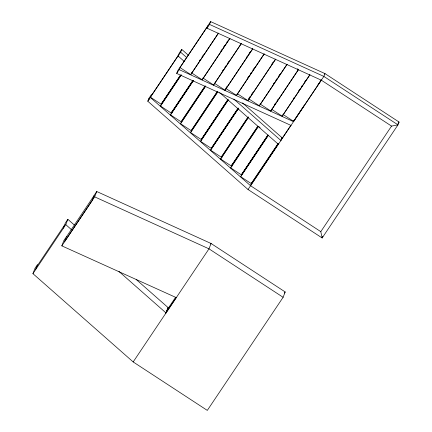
<?xml version="1.0" encoding="UTF-8"?>
<svg xmlns="http://www.w3.org/2000/svg" width="432" height="432" viewBox="0 0 432 432"><rect width="100%" height="100%" fill="white"/><g stroke="black" fill="none" stroke-linecap="round" stroke-linejoin="round"><path stroke-width="0.65" d="M165.753 313.238L176.234 297.599L61.814 245.857L63.887 240.516L66.42 236.736L64.444 241.828L92.232 200.372L94.208 195.28L96.736 191.506L211.059 243.491L285.185 291.951L283.111 297.297L207.301 410.4L133.175 361.94L32.935 273.656L35.003 268.31L37.535 264.535L35.559 269.627M63.347 228.172L65.324 223.079L67.856 219.305L74.434 225.099M32.935 273.656L65.783 224.645L67.856 219.305M61.814 245.857L94.667 196.852L96.736 191.506M147.793 101.228L148.889 98.404L151.421 94.63L150.325 97.454L147.793 101.228L248.038 189.513L322.159 237.973L397.975 124.87L399.065 122.045L324.945 73.586L210.622 21.6L208.094 25.375L206.998 28.199L321.322 80.185L391.543 126.095L397.975 124.87L323.849 76.41L209.525 24.424L206.998 28.199M184.189 61.349L178.114 55.998L179.21 53.174L181.737 49.399L188.32 55.193M178.114 55.998L180.646 52.223L181.737 49.399M192.958 80.552L171.175 113.044L160.45 106.029L181.294 74.714M178.211 55.744L150.422 97.2L161.152 104.215L180.5 75.141M176.677 73.429L177.773 70.61L180.306 66.83L179.21 69.655L176.677 73.429L291.001 125.42M205.232 86.017L181.202 121.873L170.473 114.858L193.196 80.741M171.175 113.044L192.775 80.606M209.525 24.424L210.622 21.6M207.797 26.131L180.009 67.586L190.739 74.601L218.349 33.199M217.134 92.043L191.225 130.702L180.495 123.687L205.475 86.206M181.202 121.873L181.397 121.37M191.441 72.787L202.171 79.801L229.781 38.399M227.912 99.754L201.247 139.531L190.523 132.516L217.755 91.676M191.225 130.702L217.328 91.541M202.873 77.987L213.602 85.001L241.213 43.6M238.313 108.022L211.275 148.36L200.545 141.345L228.155 99.943M201.247 139.531L227.729 99.808M214.31 83.187L225.034 90.202L252.644 48.8M247.957 117.412L221.297 157.189L210.568 150.174L238.178 108.772M211.275 148.36L237.757 108.637M225.742 88.382L236.466 95.396L264.076 53.995M133.272 361.692L133.175 361.94L208.985 248.837L211.059 243.491L210.746 243.967M220.595 159.003L248.578 117.04L220.595 159.003L231.32 166.018L257.985 126.241M221.297 157.189L247.779 117.466M237.173 93.582L247.898 100.597L275.508 59.195M136.204 279.499L168.097 307.589L166.023 312.935L118.94 271.463M268.007 135.07L241.348 174.847L230.618 167.832L258.228 126.43M231.32 166.018L231.52 165.51M248.605 98.782L259.335 105.797L286.94 64.395M278.03 143.894L251.37 183.67L240.64 176.661L268.25 135.259M241.348 174.847L267.829 135.124M260.037 103.982L270.767 110.992L298.372 69.595M322.817 236.282L322.159 237.973L320.792 231.649L250.571 185.738L251.662 182.914M271.469 109.177L282.199 116.192L309.803 74.79M242.492 102.902L281.983 137.684L280.886 140.508L233.804 99.041M294.187 119.95L293.533 121.646L179.21 69.655M36.736 266.603L64.519 225.148M150.617 96.698L178.405 55.242M66.323 236.99L94.111 195.534M180.209 67.084L207.992 25.628M161.152 104.215L180.679 75.082M160.45 106.029L181.1 75.217M199.33 61.025L200.453 59.341M201.96 57.1L203.461 54.859M190.739 74.601L218.527 33.145M170.473 114.858L193.379 80.687M220.898 51.095L222.026 49.415M223.528 47.174L224.656 45.495M226.908 42.131L227.659 41.013M202.171 79.801L229.959 38.345M181.769 120.809L205.054 86.076M180.495 123.687L205.654 86.152M222.194 71.42L223.322 69.741M224.824 67.5L225.947 65.821M227.448 63.58L228.955 61.339M213.602 85.001L241.391 43.546M190.523 132.516L217.933 91.622M226.114 87.826L227.243 86.141M246.391 57.569L247.52 55.89M249.021 53.649L250.15 51.97M225.034 90.202L252.823 48.74M200.545 141.345L228.334 99.889M247.687 77.895L248.81 76.216M250.317 73.975L251.44 72.295M252.941 70.054L254.448 67.813M236.466 95.396L264.254 53.941M210.568 150.174L238.356 108.718M248.978 98.221L250.106 96.541M251.608 94.3L252.736 92.621M271.885 64.049L273.013 62.365M247.898 100.597L275.686 59.141M273.181 84.375L274.304 82.69M275.81 80.449L276.934 78.77M278.435 76.529L279.936 74.288M259.335 105.797L287.118 64.336M231.892 164.954L257.801 126.295M230.618 167.832L258.406 126.371M274.471 104.695L275.6 103.016M277.101 100.775L278.23 99.095M270.767 110.992L298.555 69.536L297.421 68.801M240.64 176.661L268.429 135.2M293.414 98.69L294.165 97.573M298.674 90.85L299.797 89.17M301.298 86.929L302.427 85.244M304.679 81.886L305.429 80.762M282.199 116.192L309.987 74.736M167.783 308.059L168.097 307.589M251.348 183.389L278.23 143.392M281.507 138.391L281.983 137.684M324.626 74.061L324.945 73.586L323.849 76.41L248.038 189.513M166.552 310.77L175.532 297.367M250.862 184.982L278.564 143.656M280.433 140.864L290.914 125.226M293.825 120.89L304.02 105.678M317.86 85.034L320.863 80.546M321.419 79.936L293.63 121.392L282.901 114.377M320.792 231.649L391.543 126.095M284.434 293.074L285.185 291.951M397.942 123.725L399.065 122.045L398.266 122.197M94.667 196.852L208.985 248.837L283.111 297.297M258.973 126.743L260.102 127.483M180.646 52.223L186.721 57.569M219.629 92.561L278.359 144.283M171.164 112.018L172.179 112.914M221.287 156.163L222.302 157.054M231.412 165.083L232.427 165.974M150.325 97.454L250.571 185.738M148.889 98.404L149.904 99.295M65.783 224.645L71.35 229.554"/></g></svg>
